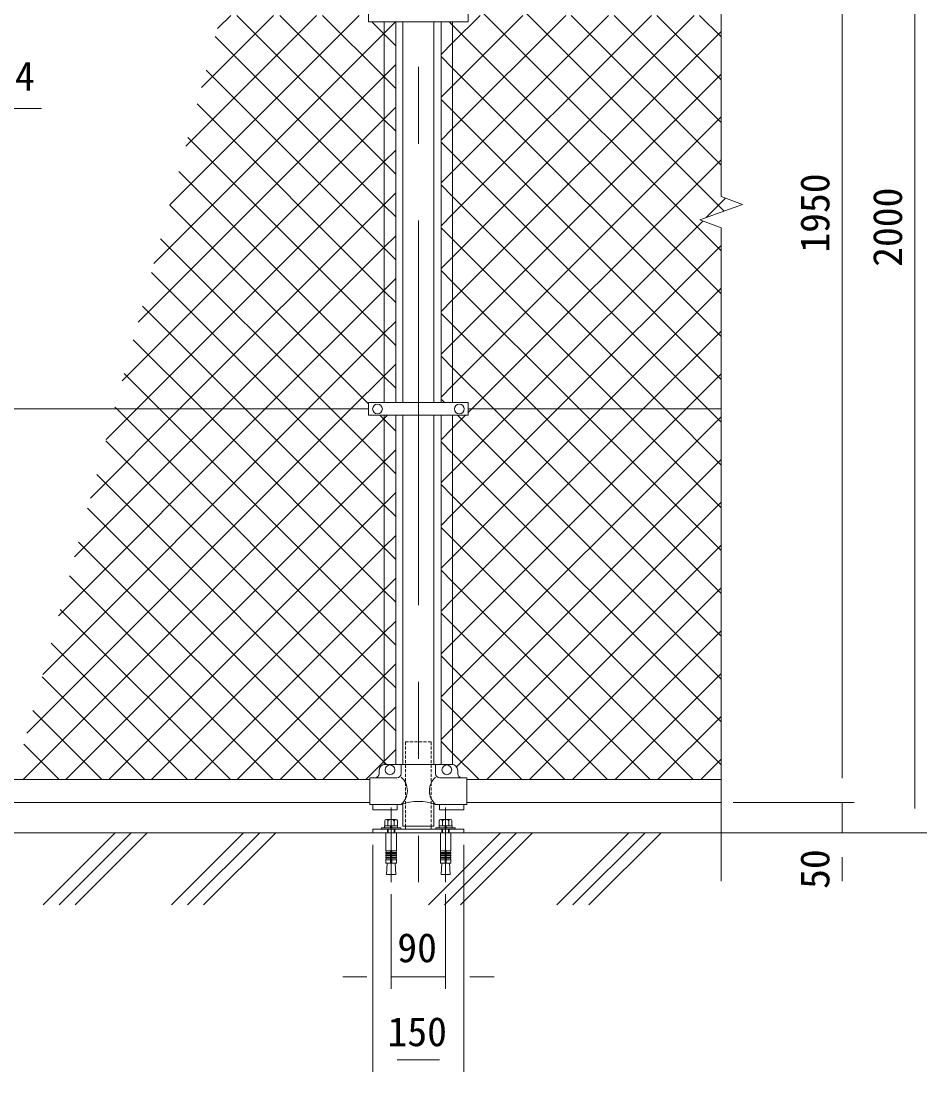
# Model space of a CAD drawing. Units: millimetres, scale not verified. Extents: x -4200 to 4200, y -2970 to 2970.
# Drawn here: x -2041 to -545, y 15 to 1750 of the extents above; entities that cross this region are included whole.
import ezdxf
from ezdxf.enums import TextEntityAlignment as Align

# ---------------------------------------------------------------- set-up
doc = ezdxf.new("R2010")
doc.units = ezdxf.units.MM
doc.header["$LTSCALE"] = 20
doc.linetypes.add('USER1', pattern=[50.8, 31.75, -6.35, 6.35, -6.35])
doc.linetypes.add('USER2', pattern=[0.375, 0.25, -0.125])
for name, color, linetype, lineweight in [('0-0_D-BMK', 2, 'USER1', 13), ('0-1_D-STR1', 1, 'Continuous', 18), ('0-2_D-STR-DIM', 7, 'Continuous', 9), ('0-5_D-STR3', 3, 'Continuous', 13), ('0-6_D-STR2', 7, 'Continuous', 9), ('0-7_D-STR-TXT', 7, 'Continuous', 9), ('0-9_D-BGD', 7, 'Continuous', 9), ('0-D_D-DCR-HCH', 7, 'Continuous', 9)]:
    doc.layers.add(name, color=color, linetype=linetype, lineweight=lineweight)
doc.styles.add('ＭＳ ゴシック', font='')
doc.styles.get('ＭＳ ゴシック').set_extended_font_data('MS Gothic')

msp = doc.modelspace()

# ---------------------------------------------------------------- linework, layer by layer
at = {"layer": '0-0_D-BMK'}
for p, q in [((-1384.97, 2436.71), (-1384.97, 328.24)), ((-1429.97, 451.25), (-1429.97, 328.24)), ((-1339.97, 451.25), (-1339.97, 328.24))]:
    msp.add_line(p, q, dxfattribs=at)
at = {"layer": '0-1_D-STR1'}
for p, q in [((-1410.37, 1749.15), (-1410.37, 1120.14)), ((-1359.57, 1749.15), (-1359.57, 1120.14)), ((-1410.37, 1099.15), (-1410.37, 522.65)), ((-1359.57, 1099.15), (-1359.57, 522.65)), ((-3304.97, 497.65), (-1464.97, 497.65)), ((-1304.97, 497.65), (-884.97, 497.65)), ((-3304.97, 459.65), (-1464.97, 459.65)), ((-1410.37, 456.65), (-1410.37, 420.65)), ((-1359.57, 456.65), (-1359.57, 420.65)), ((-1304.97, 459.65), (-884.97, 459.65)), ((-1410.37, 420.65), (-1359.57, 420.65))]:
    msp.add_line(p, q, dxfattribs=at)
at = {"layer": '0-2_D-STR-DIM'}
for p, q in [((-884.97, 2434.65), (-884.97, 1460.3)), ((-684.97, 2369.65), (-684.97, 499.65)), ((-564.97, 2369.65), (-564.97, 449.65)), ((-849.74, 1447.47), (-884.97, 1460.3)), ((-920.21, 1421.82), (-849.74, 1447.47)), ((-884.97, 1408.99), (-920.21, 1421.82)), ((-884.97, 1408.99), (-884.97, 329.65)), ((-684.97, 499.65), (-684.97, 539.65)), ((-864.97, 459.65), (-664.97, 459.65)), ((-864.97, 459.65), (-664.97, 459.65)), ((-684.97, 459.65), (-684.97, 409.65)), ((-1239.97, 409.65), (-544.97, 409.65)), ((-864.97, 409.65), (-664.97, 409.65)), ((-1459.97, 389.65), (-1459.97, 14.63)), ((-1309.97, 389.65), (-1309.97, 14.63)), ((-684.97, 369.65), (-684.97, 329.65)), ((-1429.97, 308.24), (-1429.97, 151.82)), ((-1339.97, 308.24), (-1339.97, 151.82)), ((-1469.97, 171.82), (-1509.97, 171.82)), ((-1429.97, 171.82), (-1339.97, 171.82)), ((-1299.97, 171.82), (-1259.97, 171.82)), ((-1419.97, 34.63), (-1349.97, 34.63))]:
    msp.add_line(p, q, dxfattribs=at)
at = {"layer": '0-5_D-STR3'}
for p, q in [((-1467.47, 1770.15), (-1467.47, 1749.15)), ((-1302.47, 1770.15), (-1302.47, 1749.15)), ((-1302.47, 1749.15), (-1467.47, 1749.15)), ((-1441.47, 1749.15), (-1441.47, 1120.14)), ((-1422.47, 1749.15), (-1422.47, 1120.14)), ((-1347.47, 1749.15), (-1347.47, 1120.14)), ((-1328.47, 1749.15), (-1328.47, 1120.14)), ((-1302.47, 1120.14), (-1467.47, 1120.14)), ((-1467.47, 1120.14), (-1467.47, 1099.15)), ((-1302.47, 1120.14), (-1302.47, 1099.15)), ((-3307.98, 1109.64), (-1467.47, 1109.64)), ((-1302.47, 1099.15), (-1467.47, 1099.15)), ((-1441.47, 1099.15), (-1441.47, 522.65)), ((-1422.47, 1099.15), (-1422.47, 522.65)), ((-1347.47, 1099.15), (-1347.47, 522.65)), ((-1328.47, 1099.15), (-1328.47, 522.65)), ((-1302.47, 1109.64), (-884.97, 1109.64)), ((-1439.97, 522.65), (-1329.97, 522.65)), ((-1413.52, 522.65), (-1413.52, 507.65)), ((-1356.42, 522.65), (-1356.42, 507.65)), ((-1449.97, 512.65), (-1449.97, 507.65)), ((-1319.97, 512.65), (-1319.97, 507.65)), ((-1464.97, 500.65), (-1464.97, 456.65)), ((-1420.52, 500.65), (-1464.97, 500.65)), ((-1304.97, 500.65), (-1349.42, 500.65)), ((-1304.97, 500.65), (-1304.97, 456.65)), ((-1413.52, 456.65), (-1464.97, 456.65)), ((-1459.97, 456.65), (-1459.97, 447.35)), ((-1419.97, 456.65), (-1419.97, 447.35)), ((-1304.97, 456.65), (-1356.42, 456.65)), ((-1349.97, 456.65), (-1349.97, 447.35)), ((-1309.97, 456.65), (-1309.97, 447.35)), ((-1419.97, 447.35), (-1459.97, 447.35)), ((-1309.97, 447.35), (-1349.97, 447.35)), ((-1406.32, 420.65), (-1406.32, 415.65)), ((-1363.62, 420.65), (-1363.62, 415.65)), ((-1438.62, 409.65), (-1421.32, 409.65)), ((-1348.62, 409.65), (-1331.32, 409.65))]:
    msp.add_line(p, q, dxfattribs=at)
at = {"layer": '0-5_D-STR3', "linetype": 'USER2'}
for p, q in [((-1406.32, 559.65), (-1406.32, 420.65)), ((-1406.32, 559.65), (-1363.62, 559.65)), ((-1363.62, 559.65), (-1363.62, 420.65))]:
    msp.add_line(p, q, dxfattribs=at)
at = {"layer": '0-5_D-STR3', "lineweight": 18}
for p, q in [((-1445.97, 417.95), (-1445.97, 415.65)), ((-1413.97, 417.95), (-1445.97, 417.95)), ((-1419.22, 420.95), (-1440.72, 420.95)), ((-1440.72, 420.95), (-1440.72, 417.95)), ((-1440.72, 417.95), (-1419.22, 417.95)), ((-1440.37, 429.25), (-1440.37, 420.95)), ((-1440.37, 420.95), (-1419.58, 420.95)), ((-1422.18, 431.75), (-1437.77, 431.75)), ((-1435.97, 431.75), (-1423.97, 431.75)), ((-1435.17, 420.95), (-1435.17, 429.25)), ((-1431.47, 420.95), (-1430.67, 417.95)), ((-1428.47, 417.95), (-1429.28, 420.95)), ((-1424.78, 420.95), (-1424.78, 429.25)), ((-1419.58, 420.95), (-1419.58, 429.25)), ((-1419.22, 417.95), (-1419.22, 420.95)), ((-1413.97, 415.65), (-1413.97, 417.95)), ((-1355.97, 417.95), (-1355.97, 415.65)), ((-1323.97, 417.95), (-1355.97, 417.95)), ((-1329.22, 420.95), (-1350.72, 420.95)), ((-1350.72, 420.95), (-1350.72, 417.95)), ((-1350.72, 417.95), (-1329.22, 417.95)), ((-1350.37, 429.25), (-1350.37, 420.95)), ((-1350.37, 420.95), (-1329.58, 420.95)), ((-1332.18, 431.75), (-1347.77, 431.75)), ((-1345.97, 431.75), (-1333.97, 431.75)), ((-1345.17, 420.95), (-1345.17, 429.25)), ((-1341.47, 420.95), (-1340.67, 417.95)), ((-1338.47, 417.95), (-1339.28, 420.95)), ((-1334.78, 420.95), (-1334.78, 429.25)), ((-1329.58, 420.95), (-1329.58, 429.25)), ((-1329.22, 417.95), (-1329.22, 420.95)), ((-1323.97, 415.65), (-1323.97, 417.95)), ((-1445.97, 415.65), (-1413.97, 415.65)), ((-1438.62, 409.65), (-1438.62, 379.61)), ((-1435.97, 415.65), (-1435.97, 409.65)), ((-1434.89, 409.65), (-1434.89, 415.65)), ((-1425.05, 409.65), (-1425.05, 415.65)), ((-1423.97, 409.65), (-1423.97, 415.65)), ((-1421.32, 409.65), (-1421.32, 379.61)), ((-1355.97, 415.65), (-1323.97, 415.65)), ((-1348.62, 409.65), (-1348.62, 379.61)), ((-1345.97, 415.65), (-1345.97, 409.65)), ((-1344.89, 409.65), (-1344.89, 415.65)), ((-1335.05, 409.65), (-1335.05, 415.65)), ((-1333.97, 409.65), (-1333.97, 415.65)), ((-1331.32, 409.65), (-1331.32, 379.61)), ((-1430.97, 379.61), (-1438.62, 379.61)), ((-1438.62, 377.11), (-1438.19, 379.57)), ((-1438.62, 377.11), (-1430.97, 377.11)), ((-1438.62, 377.11), (-1438.62, 375.61)), ((-1438.62, 375.61), (-1430.97, 375.61)), ((-1438.62, 373.11), (-1438.19, 375.57)), ((-1438.62, 373.11), (-1430.97, 373.11)), ((-1438.62, 373.11), (-1438.62, 371.61)), ((-1438.62, 371.61), (-1430.97, 371.61)), ((-1438.62, 369.11), (-1438.19, 371.57)), ((-1438.62, 369.11), (-1430.97, 369.11)), ((-1438.62, 369.11), (-1438.62, 367.61)), ((-1438.62, 365.15), (-1438.19, 367.61)), ((-1438.62, 367.61), (-1430.97, 367.61)), ((-1438.62, 365.15), (-1430.97, 365.15)), ((-1438.62, 365.15), (-1438.62, 359.65)), ((-1430.97, 379.61), (-1430.97, 359.65)), ((-1428.97, 379.61), (-1421.32, 379.61)), ((-1428.97, 379.61), (-1428.97, 359.65)), ((-1421.32, 377.11), (-1428.97, 377.11)), ((-1421.32, 375.61), (-1428.97, 375.61)), ((-1421.32, 373.11), (-1428.97, 373.11)), ((-1421.32, 371.61), (-1428.97, 371.61)), ((-1421.32, 369.11), (-1428.97, 369.11)), ((-1421.32, 367.61), (-1428.97, 367.61)), ((-1421.32, 365.15), (-1428.97, 365.15)), ((-1421.32, 377.11), (-1421.76, 379.57)), ((-1421.32, 373.11), (-1421.76, 375.57)), ((-1421.32, 369.11), (-1421.76, 371.57)), ((-1421.32, 365.15), (-1421.76, 367.61)), ((-1421.32, 377.11), (-1421.32, 375.61)), ((-1421.32, 373.11), (-1421.32, 371.61)), ((-1421.32, 369.11), (-1421.32, 367.61)), ((-1421.32, 365.15), (-1421.32, 359.65)), ((-1340.97, 379.61), (-1348.62, 379.61)), ((-1348.62, 377.11), (-1348.19, 379.57)), ((-1348.62, 377.11), (-1340.97, 377.11)), ((-1348.62, 377.11), (-1348.62, 375.61)), ((-1348.62, 375.61), (-1340.97, 375.61)), ((-1348.62, 373.11), (-1348.19, 375.57)), ((-1348.62, 373.11), (-1340.97, 373.11)), ((-1348.62, 373.11), (-1348.62, 371.61)), ((-1348.62, 371.61), (-1340.97, 371.61)), ((-1348.62, 369.11), (-1348.19, 371.57)), ((-1348.62, 369.11), (-1340.97, 369.11)), ((-1348.62, 369.11), (-1348.62, 367.61)), ((-1348.62, 365.15), (-1348.19, 367.61)), ((-1348.62, 367.61), (-1340.97, 367.61)), ((-1348.62, 365.15), (-1340.97, 365.15)), ((-1348.62, 365.15), (-1348.62, 359.65)), ((-1340.97, 379.61), (-1340.97, 359.65)), ((-1338.97, 379.61), (-1331.32, 379.61)), ((-1338.97, 379.61), (-1338.97, 359.65)), ((-1331.32, 377.11), (-1338.97, 377.11)), ((-1331.32, 375.61), (-1338.97, 375.61)), ((-1331.32, 373.11), (-1338.97, 373.11)), ((-1331.32, 371.61), (-1338.97, 371.61)), ((-1331.32, 369.11), (-1338.97, 369.11)), ((-1331.32, 367.61), (-1338.97, 367.61)), ((-1331.32, 365.15), (-1338.97, 365.15)), ((-1331.32, 377.11), (-1331.76, 379.57)), ((-1331.32, 373.11), (-1331.76, 375.57)), ((-1331.32, 369.11), (-1331.76, 371.57)), ((-1331.32, 365.15), (-1331.76, 367.61)), ((-1331.32, 377.11), (-1331.32, 375.61)), ((-1331.32, 373.11), (-1331.32, 371.61)), ((-1331.32, 369.11), (-1331.32, 367.61)), ((-1331.32, 365.15), (-1331.32, 359.65)), ((-1438.62, 359.65), (-1421.32, 359.65)), ((-1436.47, 359.65), (-1437.55, 340.55)), ((-1423.48, 359.65), (-1422.4, 340.55)), ((-1348.62, 359.65), (-1331.32, 359.65)), ((-1346.47, 359.65), (-1347.55, 340.55)), ((-1333.48, 359.65), (-1332.4, 340.55)), ((-1422.4, 340.55), (-1437.55, 340.55)), ((-1332.4, 340.55), (-1347.55, 340.55))]:
    msp.add_line(p, q, dxfattribs=at)
at = {"layer": '0-5_D-STR3'}
msp.add_lwpolyline([(-1459.97, 409.65), (-1309.97, 409.65), (-1309.97, 415.65), (-1459.97, 415.65)], close=True, dxfattribs=at)
for centre in [(-1452.47, 1109.65), (-1317.47, 1109.65), (-1431.97, 513.65), (-1337.97, 513.65)]:
    msp.add_circle(centre, 8, dxfattribs=at)
for centre, radius, start, end in [((-1439.97, 512.65), 10, 90, 180), ((-1329.97, 512.65), 10, 0, 90), ((-1456.97, 507.65), 7, 270, 0), ((-1420.52, 507.65), 7, 270, 0), ((-1349.42, 507.65), 7, 180, 270), ((-1312.97, 507.65), 7, 180, 270), ((-1432.65, 479.08), 29.48, 310.4464, 49.5536), ((-1337.3, 479.08), 29.48, 130.4464, 229.5536), ((-1384.97, 376.16), 85.4, 70.46947, 109.53053)]:
    msp.add_arc(centre, radius, start, end, dxfattribs=at)
at = {"layer": '0-5_D-STR3', "lineweight": 18}
for centre, radius, start, end in [((-1437.77, 429.15), 2.6, 2.20423, 177.79577), ((-1429.97, 425.1), 6.65, 38.61324, 141.38676), ((-1422.18, 429.15), 2.6, 2.20423, 177.79577), ((-1347.77, 429.15), 2.6, 2.20423, 177.79577), ((-1339.97, 425.1), 6.65, 38.61324, 141.38676), ((-1332.18, 429.15), 2.6, 2.20423, 177.79577), ((-1429.97, 379.61), 1, 0, 180), ((-1339.97, 379.61), 1, 0, 180)]:
    msp.add_arc(centre, radius, start, end, dxfattribs=at)
at = {"layer": '0-6_D-STR2'}
for p, q in [((-1795.54, 1446.89), (-1482.78, 1759.64)), ((-1769.3, 1543.84), (-1553.49, 1759.64)), ((-1743.06, 1640.79), (-1624.2, 1759.64)), ((-1716.82, 1737.74), (-1694.91, 1759.64)), ((-1441.47, 1516.49), (-1684.63, 1759.64)), ((-1441.47, 1587.2), (-1613.92, 1759.64)), ((-1441.47, 1657.91), (-1543.21, 1759.64)), ((-1328.47, 1714.06), (-1282.89, 1759.64)), ((-1328.47, 1643.35), (-1212.18, 1759.64)), ((-1328.47, 1572.64), (-1141.47, 1759.64)), ((-1328.47, 1501.93), (-1070.76, 1759.64)), ((-1328.47, 1431.22), (-1000.05, 1759.64)), ((-1328.47, 1360.51), (-929.34, 1759.64)), ((-884.97, 1512.07), (-1132.55, 1759.64)), ((-884.97, 1582.78), (-1061.84, 1759.64)), ((-884.97, 1653.49), (-991.13, 1759.64)), ((-884.97, 1724.2), (-920.42, 1759.64)), ((-1441.47, 1445.78), (-1720.36, 1724.67)), ((-1328.47, 1289.8), (-884.97, 1733.3)), ((-1347.47, 1695.06), (-1328.47, 1714.06)), ((-1328.47, 1672.73), (-1347.47, 1691.73)), ((-1441.47, 1375.07), (-1735.42, 1669.02)), ((-1441.47, 1659.53), (-1422.47, 1678.53)), ((-884.97, 1229.23), (-1328.47, 1672.73)), ((-1848.02, 1252.99), (-1441.47, 1659.53)), ((-1422.47, 1638.91), (-1441.47, 1657.91)), ((-1328.47, 1219.09), (-884.97, 1662.59)), ((-1347.47, 1624.35), (-1328.47, 1643.35)), ((-1328.47, 1602.01), (-1347.47, 1621.01)), ((-1441.47, 1304.36), (-1750.48, 1613.37)), ((-1441.47, 1588.82), (-1422.47, 1607.82)), ((-884.97, 1158.51), (-1328.47, 1602.01)), ((-1874.26, 1156.04), (-1441.47, 1588.82)), ((-1422.47, 1568.2), (-1441.47, 1587.2)), ((-1328.47, 1148.38), (-884.97, 1591.88)), ((-1347.47, 1553.64), (-1328.47, 1572.64)), ((-1441.47, 1233.65), (-1765.54, 1557.72)), ((-1328.47, 1531.3), (-1347.47, 1550.3)), ((-1441.47, 1518.11), (-1422.47, 1537.11)), ((-906.82, 1109.64), (-1328.47, 1531.3)), ((-1849.94, 1109.64), (-1441.47, 1518.11)), ((-1422.47, 1497.49), (-1441.47, 1516.49)), ((-1441.47, 1162.94), (-1780.61, 1502.07)), ((-1347.47, 1482.93), (-1328.47, 1501.93)), ((-1328.47, 1460.59), (-1347.47, 1479.59)), ((-1441.47, 1447.4), (-1422.47, 1466.4)), ((-977.53, 1109.64), (-1328.47, 1460.59)), ((-1467.47, 1118.23), (-1795.67, 1446.42)), ((-1779.23, 1109.64), (-1441.47, 1447.4)), ((-1422.47, 1426.78), (-1441.47, 1445.78)), ((-909.83, 1425.6), (-877.76, 1457.67)), ((-1347.47, 1412.22), (-1328.47, 1431.22)), ((-1328.47, 1389.88), (-1347.47, 1408.88)), ((-1529.6, 1109.64), (-1810.73, 1390.77)), ((-1441.47, 1376.69), (-1422.47, 1395.69)), ((-1048.24, 1109.64), (-1328.47, 1389.88)), ((-1708.52, 1109.64), (-1441.47, 1376.69)), ((-1422.47, 1356.07), (-1441.47, 1375.07)), ((-1155.08, 1109.64), (-884.97, 1379.75)), ((-1347.47, 1341.51), (-1328.47, 1360.51)), ((-1328.47, 1319.17), (-1347.47, 1338.17)), ((-1600.31, 1109.64), (-1825.79, 1335.12)), ((-1441.47, 1305.98), (-1422.47, 1324.98)), ((-1118.95, 1109.64), (-1328.47, 1319.17)), ((-1637.81, 1109.64), (-1441.47, 1305.98)), ((-1422.47, 1285.36), (-1441.47, 1304.36)), ((-1084.36, 1109.64), (-884.97, 1309.04)), ((-1347.47, 1270.8), (-1328.47, 1289.8)), ((-1671.02, 1109.64), (-1840.85, 1279.47)), ((-1328.47, 1248.46), (-1347.47, 1267.46)), ((-1441.47, 1235.27), (-1422.47, 1254.27)), ((-1567.1, 1109.64), (-1441.47, 1235.27)), ((-1422.47, 1214.65), (-1441.47, 1233.65)), ((-1189.66, 1109.64), (-1328.47, 1248.46)), ((-1013.65, 1109.64), (-884.97, 1238.32)), ((-1741.73, 1109.64), (-1855.91, 1223.82)), ((-1347.47, 1200.09), (-1328.47, 1219.09)), ((-1441.47, 1164.56), (-1422.47, 1183.56)), ((-1328.47, 1177.75), (-1347.47, 1196.75)), ((-1812.45, 1109.64), (-1870.97, 1168.17)), ((-1496.39, 1109.64), (-1441.47, 1164.56)), ((-1422.47, 1143.94), (-1441.47, 1162.94)), ((-1260.37, 1109.64), (-1328.47, 1177.75)), ((-942.94, 1109.64), (-884.97, 1167.61)), ((-1347.47, 1129.38), (-1328.47, 1148.38)), ((-1883.16, 1109.64), (-1886.03, 1112.52)), ((-1341.58, 1120.14), (-1347.47, 1126.04)), ((-2031.69, 574.34), (-1496.39, 1109.64)), ((-2005.45, 671.29), (-1567.1, 1109.64)), ((-1979.21, 768.24), (-1637.81, 1109.64)), ((-1952.97, 865.19), (-1708.52, 1109.64)), ((-1926.73, 962.14), (-1779.23, 1109.64)), ((-1900.5, 1059.09), (-1849.94, 1109.64)), ((-1441.47, 667.96), (-1883.16, 1109.64)), ((-1441.47, 738.67), (-1812.45, 1109.64)), ((-1441.47, 809.38), (-1741.73, 1109.64)), ((-1441.47, 880.1), (-1671.02, 1109.64)), ((-1441.47, 950.81), (-1600.31, 1109.64)), ((-1441.47, 1021.52), (-1529.6, 1109.64)), ((-1328.47, 936.25), (-1155.08, 1109.64)), ((-1328.47, 865.54), (-1084.36, 1109.64)), ((-1328.47, 794.82), (-1013.65, 1109.64)), ((-1328.47, 724.11), (-942.94, 1109.64)), ((-1328.47, 653.4), (-884.97, 1096.9)), ((-884.97, 663.54), (-1320.58, 1099.15)), ((-884.97, 734.25), (-1260.37, 1109.64)), ((-884.97, 804.96), (-1189.66, 1109.64)), ((-884.97, 875.67), (-1118.95, 1109.64)), ((-884.97, 946.38), (-1048.24, 1109.64)), ((-884.97, 1017.09), (-977.53, 1109.64)), ((-884.97, 1087.8), (-906.82, 1109.64)), ((-1441.47, 1023.13), (-1422.47, 1042.13)), ((-1328.47, 1036.33), (-1347.47, 1055.33)), ((-884.97, 592.83), (-1328.47, 1036.33)), ((-1328.47, 582.69), (-884.97, 1026.19)), ((-1966.96, 497.65), (-1441.47, 1023.13)), ((-1422.47, 1002.52), (-1441.47, 1021.52)), ((-1328.47, 965.62), (-1347.47, 984.62)), ((-1441.47, 952.42), (-1422.47, 971.42)), ((-884.97, 522.12), (-1328.47, 965.62)), ((-1321.93, 518.52), (-884.97, 955.48)), ((-1483.29, 497.65), (-1931.22, 945.57)), ((-1896.25, 497.65), (-1441.47, 952.42)), ((-1422.47, 931.81), (-1441.47, 950.81)), ((-1347.47, 917.25), (-1328.47, 936.25)), ((-1328.47, 894.91), (-1347.47, 913.91)), ((-1554, 497.65), (-1946.28, 889.92)), ((-1441.47, 881.71), (-1422.47, 900.71)), ((-931.21, 497.65), (-1328.47, 894.91)), ((-1825.54, 497.65), (-1441.47, 881.71)), ((-1422.47, 861.1), (-1441.47, 880.1)), ((-1272.1, 497.65), (-884.97, 884.77)), ((-1347.47, 846.54), (-1328.47, 865.54)), ((-1624.71, 497.65), (-1961.34, 834.28)), ((-1328.47, 824.2), (-1347.47, 843.2)), ((-1441.47, 811), (-1422.47, 830)), ((-1001.92, 497.65), (-1328.47, 824.2)), ((-1754.83, 497.65), (-1441.47, 811)), ((-1422.47, 790.38), (-1441.47, 809.38)), ((-1201.39, 497.65), (-884.97, 814.06)), ((-1347.47, 775.82), (-1328.47, 794.82)), ((-1695.42, 497.65), (-1976.4, 778.63)), ((-1328.47, 753.49), (-1347.47, 772.49)), ((-1441.47, 740.29), (-1422.47, 759.29)), ((-1072.63, 497.65), (-1328.47, 753.49)), ((-1684.12, 497.65), (-1441.47, 740.29)), ((-1422.47, 719.67), (-1441.47, 738.67)), ((-1130.68, 497.65), (-884.97, 743.35)), ((-1766.13, 497.65), (-1991.46, 722.98)), ((-1347.47, 705.11), (-1328.47, 724.11)), ((-1328.47, 682.78), (-1347.47, 701.78)), ((-1441.47, 669.58), (-1422.47, 688.58)), ((-1143.34, 497.65), (-1328.47, 682.78)), ((-1836.84, 497.65), (-2006.52, 667.33)), ((-1613.41, 497.65), (-1441.47, 669.58)), ((-1422.47, 648.96), (-1441.47, 667.96)), ((-1059.97, 497.65), (-884.97, 672.64)), ((-1347.47, 634.4), (-1328.47, 653.4)), ((-1328.47, 612.06), (-1347.47, 631.06)), ((-1907.55, 497.65), (-2021.58, 611.68)), ((-1441.47, 598.87), (-1422.47, 617.87)), ((-1214.06, 497.65), (-1328.47, 612.06)), ((-1542.7, 497.65), (-1441.47, 598.87)), ((-989.26, 497.65), (-884.97, 601.93)), ((-1347.47, 563.69), (-1328.47, 582.69)), ((-1978.26, 497.65), (-2036.65, 556.03)), ((-1328.47, 541.35), (-1347.47, 560.35)), ((-1441.47, 528.16), (-1422.47, 547.16)), ((-1284.77, 497.65), (-1328.47, 541.35)), ((-1471.99, 497.65), (-1441.47, 528.16)), ((-918.55, 497.65), (-884.97, 531.22))]:
    msp.add_line(p, q, dxfattribs=at)
for points in [[(-880.05, 1436.44), (-1203.26, 1759.64), (-1328.47, 1884.86), (-1347.47, 1903.86)], [(-884.97, 1370.65), (-1273.97, 1759.64), (-1328.47, 1814.15), (-1347.47, 1833.15)], [(-1821.78, 1349.94), (-1441.47, 1730.24), (-1422.57, 1749.15)], [(-1422.47, 1709.62), (-1441.47, 1728.62), (-1462, 1749.15)], [(-884.97, 1299.94), (-1328.47, 1743.44), (-1334.18, 1749.15)], [(-1302.47, 1103.67), (-1296.5, 1109.64), (-884.97, 1521.17)], [(-1347.47, 987.96), (-1328.47, 1006.96), (-1225.79, 1109.64), (-915.37, 1420.06)], [(-2037.67, 497.65), (-1441.47, 1093.85), (-1436.17, 1099.15)], [(-1422.47, 1073.23), (-1441.47, 1092.23), (-1448.39, 1099.15)], [(-1347.47, 1058.67), (-1328.47, 1077.67), (-1307, 1099.15)], [(-1422.47, 578.25), (-1441.47, 597.25), (-1901.1, 1056.87)], [(-1437.58, 522.65), (-1441.47, 526.54), (-1916.16, 1001.22)]]:
    msp.add_lwpolyline(points, dxfattribs=at)
at = {"layer": '0-7_D-STR-TXT'}
msp.add_lwpolyline([(-2007.31, 1606.02), (-2318.64, 1606.02), (-2366.73, 1757.74)], dxfattribs=at)
at = {"layer": '0-9_D-BGD'}
msp.add_line((-3709.97, 409.65), (-884.97, 409.65), dxfattribs=at)
at = {"layer": '0-D_D-DCR-HCH'}
for p, q in [((-2004.78, 290.58), (-1885.71, 409.65)), ((-1978.26, 290.58), (-1859.2, 409.65)), ((-1951.74, 290.58), (-1832.68, 409.65)), ((-1792.64, 290.58), (-1673.58, 409.65)), ((-1766.13, 290.58), (-1647.07, 409.65)), ((-1739.61, 290.58), (-1620.55, 409.65)), ((-1368.38, 290.58), (-1249.32, 409.65)), ((-1341.86, 290.58), (-1222.8, 409.65)), ((-1315.35, 290.58), (-1196.29, 409.65)), ((-1156.25, 290.58), (-1037.19, 409.65)), ((-1129.73, 290.58), (-1010.67, 409.65)), ((-1103.22, 290.58), (-984.15, 409.65))]:
    msp.add_line(p, q, dxfattribs=at)

# ---------------------------------------------------------------- texts
at = {"layer": '0-2_D-STR-DIM', "style": 'ＭＳ ゴシック'}
for s, p in [('1950', (-691.72, 1367.75)), ('2000', (-571.72, 1344.4)), ('50', (-691.72, 317.02))]:
    msp.add_text(s, height=48.09, rotation=90, dxfattribs=at).set_placement(p, align=Align.BOTTOM_LEFT)
for s, p in [('90', (-1419.72, 181.48)), ('150', (-1435.9, 42.78))]:
    msp.add_text(s, height=48.09, dxfattribs=at).set_placement(p, align=Align.BOTTOM_LEFT)
at = {"layer": '0-7_D-STR-TXT', "style": 'ＭＳ ゴシック'}
msp.add_text('鉄線 φ4', height=48.09, dxfattribs=at).set_placement((-2264.92, 1620.89), align=Align.BOTTOM_LEFT)

doc.saveas('drawing.dxf')
